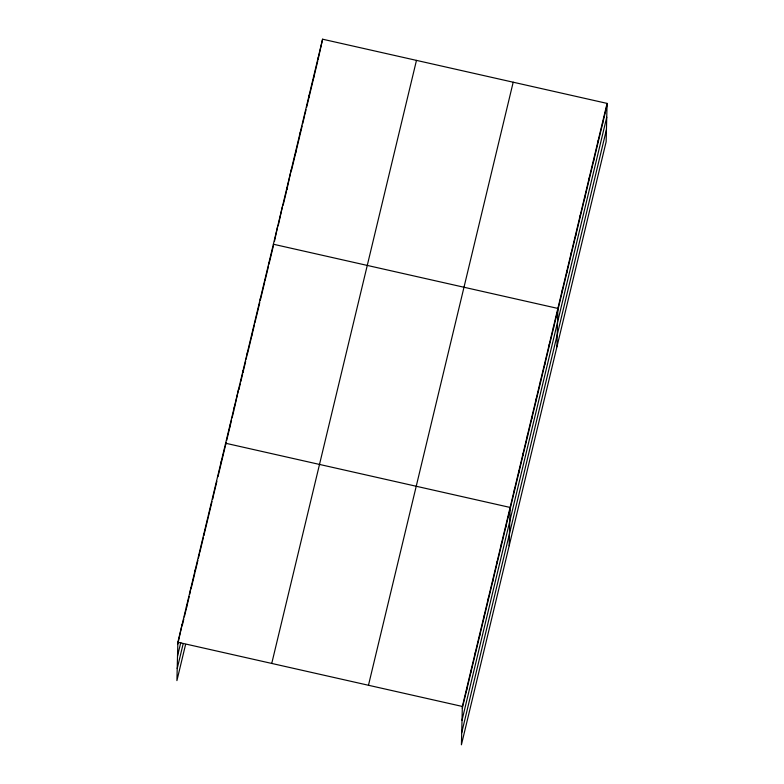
<?xml version="1.0" encoding="UTF-8"?>
<svg xmlns="http://www.w3.org/2000/svg" width="784" height="784" viewBox="0 0 784 784"><rect width="100%" height="100%" fill="white"/><g stroke="black" fill="none" stroke-linecap="round" stroke-linejoin="round"><path stroke-width="1.18" d="M607.081 103.4L462.354 706.453L461.413 744.8L606.14 141.747L607.081 103.4L322.587 39.2L177.86 642.253L176.919 680.6L185.602 644.419M182.202 624.162L177.811 644.036M186.543 606.071L186.504 607.845L189.209 596.546M190.884 587.98L189.757 594.282M195.226 569.89L195.187 571.663L197.901 560.354M203.909 533.708L203.869 535.482L208.211 517.391M212.591 497.517L212.552 499.3L216.894 481.209M221.235 463.119L221.274 461.335M229.918 426.937L229.957 425.153M234.298 407.063L234.259 408.846L238.65 388.972M242.991 370.881L242.942 372.655L245.657 361.355M247.332 352.79L246.196 359.092M251.674 334.699L251.625 336.473L254.339 325.164M260.357 298.508L260.308 300.292L264.649 282.201M269.039 262.326L268.99 264.11L273.332 246.019M277.85 225.596L274.459 241.354M282.328 206.956L278.369 225.047M286.797 188.317L286.758 190.1L291.276 169.677M295.705 152.821L295.744 151.038M300.223 132.398L300.174 134.182L302.134 126.028M309.121 96.902L309.17 95.119M313.639 76.479L313.6 78.263L317.794 60.78M318.118 57.84L318.069 59.623L322.587 39.2M466.647 690.145L466.696 688.362M470.988 672.055L471.037 670.271M475.329 653.954L475.378 652.18M479.671 635.863L479.72 634.089M484.012 617.772L484.061 615.999M488.354 599.682L488.403 597.908M492.695 581.591L492.744 579.817M497.046 563.5L497.085 561.716M501.388 545.409L501.427 543.626M505.729 527.318L505.768 525.535M509.169 545.791L510.11 507.444L225.616 443.244L225.576 445.028L226.115 442.764M514.412 491.137L514.451 489.353M518.753 473.046L518.792 471.262M523.095 454.955L523.134 453.172M527.436 436.864L527.475 435.081M531.777 418.764L531.817 416.99M536.119 400.673L536.158 398.899M540.46 382.582L540.499 380.808M544.802 364.491L544.841 362.718M549.143 346.401L549.182 344.627M553.484 328.31L553.533 326.526M556.934 346.783L557.875 308.435L273.381 244.236M562.304 291.579L562.344 289.796M566.773 272.94L566.822 271.156M571.252 254.3L571.291 252.517M575.721 235.661L575.76 233.877M580.189 217.021L580.238 215.237M584.668 198.381L584.707 196.598M589.137 179.742L589.186 177.958M593.615 161.102L593.655 159.319M598.084 142.463L598.133 140.679M602.563 123.823L602.602 122.039M182.427 624.809L183.789 619.154M184.328 616.89L186.229 608.982M191.11 588.627L194.912 572.8M198.44 558.1L199.528 553.573M199.793 552.446L203.321 537.746M208.475 516.264L212.003 501.564M217.981 476.682L225.302 446.155M226.664 440.5L231.545 420.146M232.093 417.892L233.985 409.973M238.875 389.619L240.227 383.964M240.776 381.7L242.668 373.792M247.558 353.437L251.36 337.61M254.878 322.91L255.966 318.382M256.241 317.255L259.769 302.555M264.923 281.074L268.451 266.374M283.122 205.241L286.474 191.267M291.511 170.295L299.9 135.348M302.693 123.696L304.653 115.542M304.927 114.376L306.044 109.711M306.603 107.388L313.316 79.429M177.517 656.1L180.781 642.527M177.213 668.536L183.191 643.654M271.744 663.44L416.471 60.388M368.47 685.265L513.197 82.212M462.305 708.236L607.032 105.183M462.011 720.3L606.738 117.247M461.707 732.736L606.434 129.683M177.86 642.253L462.354 706.453"/></g></svg>
